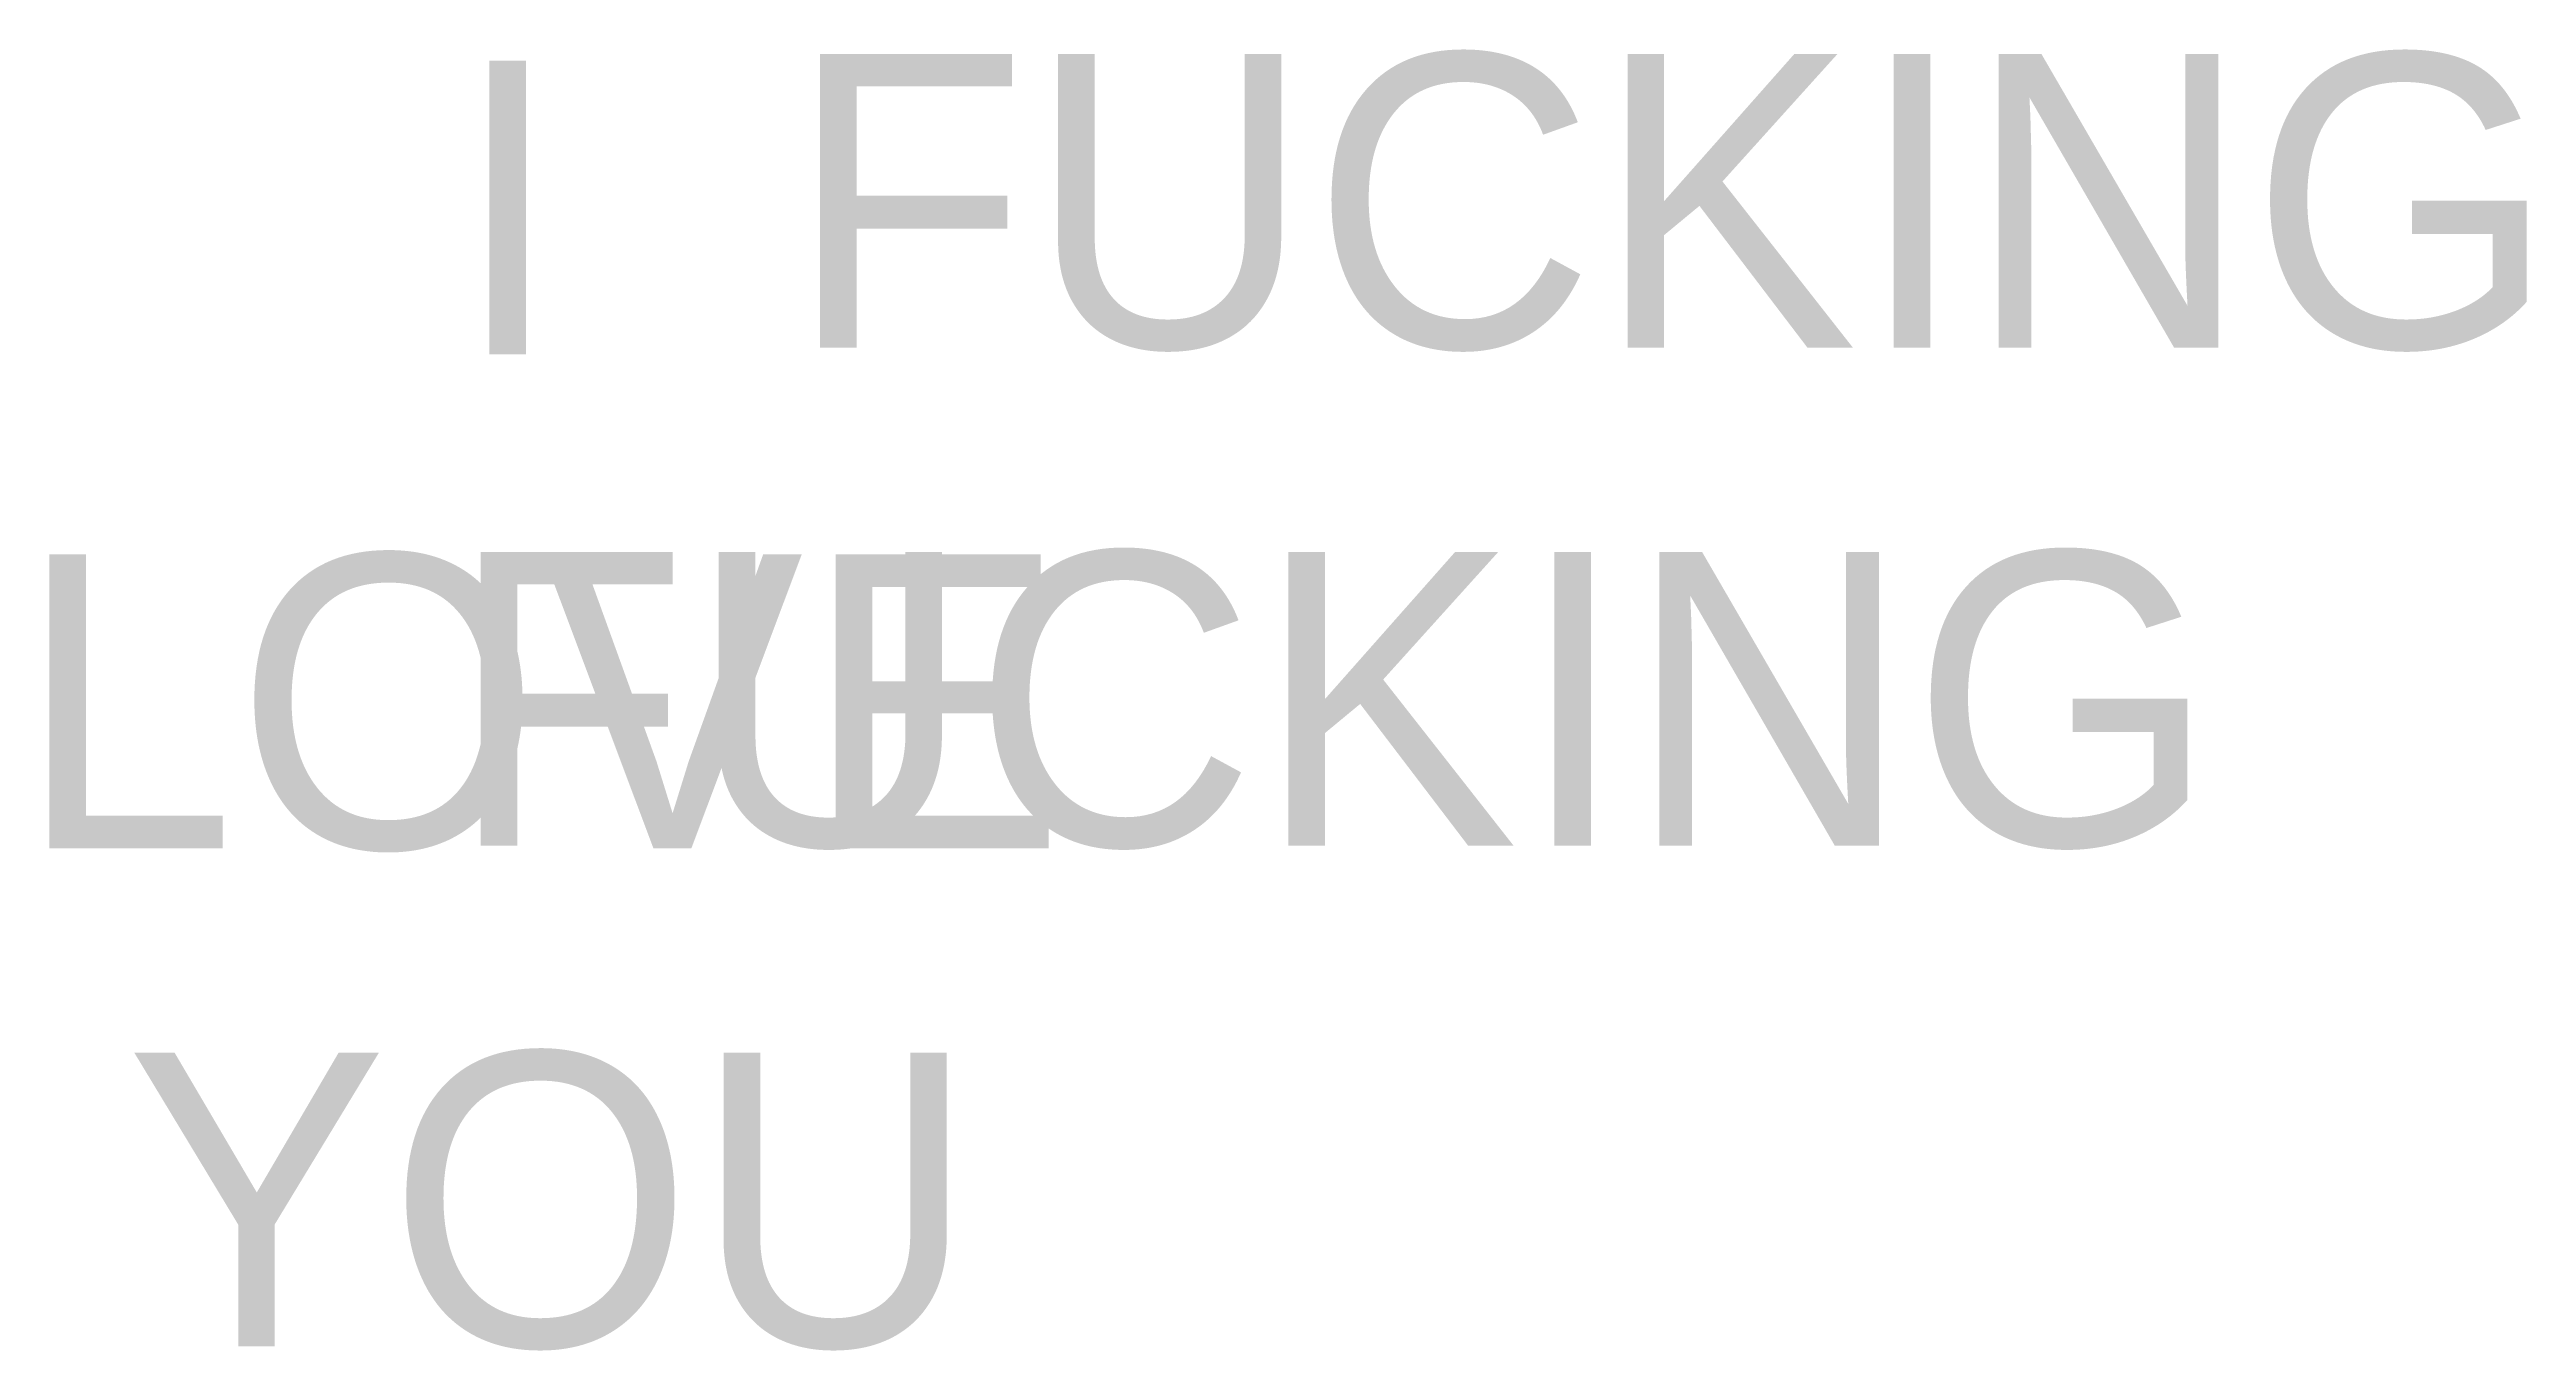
# Model space of a CAD drawing. Extents: x -7232 to 394, y -504 to 7652.
# Drawn here: x 251.5 to 358.9, y -366.4 to -310 of the extents above; entities that cross this region are included whole.
import ezdxf

# ---------------------------------------------------------------- set-up
doc = ezdxf.new("R2010")
doc.units = 0
doc.header["$MEASUREMENT"] = 0
doc.layers.add('Layer 1', color=7, linetype='Continuous', lineweight=0)

msp = doc.modelspace()

# ---------------------------------------------------------------- texts
at = {"layer": 'Layer 1', "char_height": 0.2, "attachment_point": 7}
for s, insert in [('\\C250;\\c2105123;\\FFranklin Gothic Heavy|b0|i0|c1;\\H12.744000;\\W1.000000;I ', (268.99, -323.18)), ('\\C250;\\c2105123;\\FFranklin Gothic Heavy|b0|i0|c1;\\H12.744000;\\W1.000000;FUCKING', (283.51, -323.07)), ('\\C250;\\c2105123;\\FFranklin Gothic Heavy|b0|i0|c1;\\H12.744000;\\W1.000000;LOVE ', (250.09, -344.78)), ('\\C250;\\c2105123;\\FFranklin Gothic Heavy|b0|i0|c1;\\H12.744000;\\W1.000000;^I FUCKING', (263.26, -344.67)), ('\\C250;\\c2105123;\\FFranklin Gothic Heavy|b0|i0|c1;\\H12.744000;\\W1.000000;YOU', (254.79, -366.38))]:
    msp.add_mtext(s, dxfattribs=dict(at, insert=insert))

doc.saveas('drawing.dxf')
